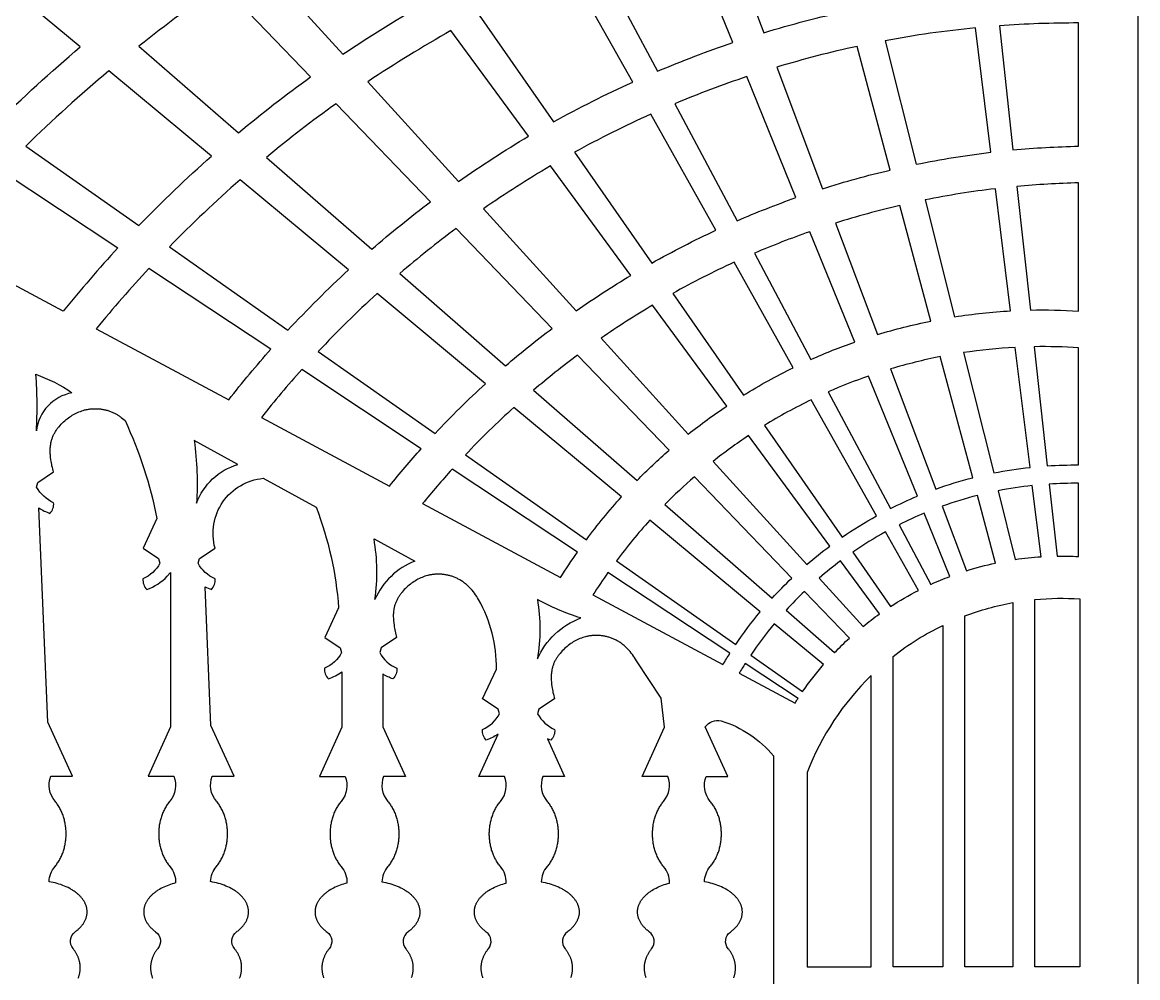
# Model space of a CAD drawing. Extents: x 101 to 2101, y 75 to 2087.
# Drawn here: x 485 to 1093, y 1091 to 1612 of the extents above; entities that cross this region are included whole.
import ezdxf

# ---------------------------------------------------------------- set-up
doc = ezdxf.new("R2010")
doc.units = 0
doc.layers.add('LAYER_01', color=7, linetype='CONTINUOUS')

msp = doc.modelspace()

# ---------------------------------------------------------------- linework, layer by layer
at = {"layer": 'LAYER_01'}
for points in [[(101.01, 1666.56, -0.19494), (1093.27, 2087.06), (1093.27, 75.37), (101.01, 75.37)], [(889.4, 1606.15, -0.020168), (935.17, 1618.06), (918.28, 1681.16, 0.019827), (865.89, 1668.48)], [(613.46, 1645.52), (659.97, 1594.4, -0.019757), (706.96, 1623.52), (667.15, 1677.7, 0.018755)], [(831.42, 1585.15, -0.018786), (872.62, 1600.78), (847.34, 1662.92, 0.018833), (799.13, 1645.69)], [(406.26, 1601.08), (470.37, 1556.08, -0.018362), (516.73, 1598.37), (458.16, 1647.01, 0.018019)], [(774.77, 1557.53, -0.020607), (817.95, 1579.26), (784.08, 1639.45, 0.02029), (734.31, 1615.69)], [(548.77, 1598.82), (603.03, 1551.54, -0.017751), (642.25, 1582.02), (593.88, 1632.36, 0.016842)], [(1025.22, 1542.26, -0.018144), (1061.06, 1544.31), (1061.06, 1611.46, 0.019089), (1017.84, 1609.9)], [(723.01, 1525.1, -0.019372), (761.19, 1549.73), (718.89, 1607.29, 0.019567), (673.57, 1579.45)], [(972.57, 1534.44, -0.020811), (1013.22, 1540.98), (1004.79, 1608.78, 0.021896), (955.68, 1601.8)], [(921.45, 1521.13, -0.019375), (958.4, 1531.33), (940.35, 1598.72, 0.020006), (896.47, 1587.39)], [(487.02, 1544.39), (548.76, 1501.06, -0.019566), (588.33, 1538.9), (532.36, 1585.39, 0.018315)], [(874.86, 1503.68, -0.017438), (906.98, 1516.28), (880.16, 1582.21, 0.018533), (840.87, 1567.43)], [(675.73, 1488.19, -0.017495), (707.66, 1513.96), (656.25, 1567.46, 0.017619), (618.31, 1538.23)], [(828.32, 1480.55, -0.019905), (863.36, 1498.53), (827.79, 1561.76, 0.020492), (786.25, 1541.02)], [(787.16, 1454.58, -0.017933), (816.91, 1473.91), (773.09, 1533.53, 0.019132), (736.58, 1510.18)], [(437.51, 1491.86, -0.015987), (473.67, 1531.1), (537.32, 1488.94, 0.016308), (507.49, 1454.39)], [(565.34, 1489.43), (630.02, 1444.03, -0.019853), (663.04, 1476.87), (603.91, 1525.97, 0.019545)], [(993.42, 1451.31, -0.024783), (1023.96, 1454.58), (1015.69, 1521.14, 0.020403), (977.44, 1515.02)], [(1061.06, 1454.47), (1061.06, 1524.31, 0.017764), (1027.39, 1522.37), (1034.74, 1455.01, -0.021234)], [(951.41, 1441.66, -0.024158), (980.45, 1448.98), (963.57, 1512, 0.019149), (928.52, 1502.39)], [(748.68, 1424.63, -0.016404), (773.96, 1444.98), (721.63, 1499.43, 0.017328), (690.96, 1474.92)], [(915.16, 1428.11, -0.02068), (938.98, 1437.59), (914.52, 1497.73, 0.017079), (884.3, 1485.98)], [(597.69, 1406.1, -0.015321), (620.68, 1433.73), (554.21, 1477.75, 0.016094), (525.45, 1444.78)], [(878.37, 1408.6, -0.025011), (905.51, 1423.59), (873.19, 1481.04, 0.019737), (839.79, 1464.06)], [(646.55, 1432.43), (710.22, 1387.74, -0.019514), (737.68, 1414.87), (678.57, 1463.97, 0.019838)], [(848.27, 1387.39, -0.020938), (869.23, 1402.72), (828.8, 1457.72, 0.017584), (800.73, 1439.66)], [(820.34, 1362.18, -0.019303), (837.75, 1378.6), (787.92, 1430.45, 0.016158), (763.92, 1411.34)], [(983.17, 1357.44, -0.02365), (1003.31, 1363.63), (985.64, 1429.62, 0.024118), (958.49, 1422.9)], [(1014.75, 1366.24, -0.022509), (1034.57, 1369.3), (1026.44, 1434.68, 0.024386), (998.3, 1431.82)], [(1044, 1370.12, -0.019152), (1061.06, 1370.59), (1061.06, 1434.43, 0.020822), (1036.92, 1435.04)], [(492.54, 1420, -0.067821), (512.25, 1409.92, 0.328716), (492.84, 1389.14, 0.036131)], [(685.43, 1359.13, -0.013455), (702.64, 1379.44), (637.52, 1422.57, 0.01503), (615.6, 1396.51)], [(958.5, 1346.85, -0.018098), (973.16, 1353.57), (946.53, 1419.04, 0.020318), (924.6, 1410.41)], [(932.17, 1331.26, -0.024748), (950.92, 1342.86), (915.33, 1406.13, 0.025091), (889.81, 1392.16)], [(792.7, 1329.85, -0.024412), (811.9, 1353.24), (753.22, 1401.97, 0.019482), (726.76, 1376.13)], [(912.89, 1316.36, -0.017921), (925.34, 1326.36), (881.08, 1386.58, 0.020581), (861.76, 1372.56)], [(578.89, 1383.87, -0.048827), (580.15, 1349.74, -0.2355), (602.7, 1370.86)], [(778.63, 1309.22, -0.013366), (787.79, 1323.04), (719.49, 1368.28, 0.013025), (703.38, 1349.52)], [(894.01, 1297.98, -0.017174), (904.71, 1308.93), (851.62, 1364.17, 0.019108), (835.44, 1349.02)], [(1040.62, 1320.6), (1035.8, 1359.38, 0.022133), (1017.18, 1356.53), (1026.56, 1319.11, -0.020598)], [(1045.08, 1360.17), (1049.36, 1320.94, -0.017042), (1061.06, 1320.7), (1061.06, 1360.59, 0.018775)], [(1015.75, 1317.16), (1005.89, 1353.97, 0.023599), (986.7, 1348.09), (999.93, 1312.97, -0.023847)], [(990.94, 1309.85), (976.93, 1344.3, 0.017731), (963.2, 1338.02), (980.54, 1305.52, -0.016416)], [(874.1, 1272.72, -0.024958), (887.47, 1290.49), (827.3, 1340.45, 0.024698), (809.08, 1318.36)], [(958.47, 1293.45, -0.025714), (973.76, 1302.25), (955.82, 1334.14, 0.02479), (937.88, 1323.05)], [(699.16, 1318.12, 0.201085), (677.4, 1297.3, 0.080037), (676.92, 1330.28)], [(943.57, 1282.63, -0.016327), (952.5, 1289.4), (931.26, 1318.3, 0.017537), (919.62, 1308.96)], [(867.17, 1261.82, -0.008088), (870.96, 1267.96), (804.47, 1312, 0.012675), (796.31, 1299.76)], [(928.02, 1268.35, -0.016481), (936.12, 1276.24), (911.64, 1301.72, 0.016941), (901.55, 1291.41)], [(765.99, 1297.35, -0.081767), (765.99, 1264.86, -0.201897), (789.65, 1287.22, -0.052731)], [(1025.25, 1295.59), (1025.25, 1097.19), (999.02, 1097.19), (999.02, 1288.32, -0.045876)], [(1061.77, 1297.61), (1061.77, 1097.19), (1037.25, 1097.19), (1037.25, 1297.25, -0.041331)], [(910.61, 1247.1, -0.027122), (922.02, 1261.79), (895.16, 1284.1, 0.025178), (882.28, 1266.98)], [(987.02, 1283.16), (987.02, 1097.19), (959.97, 1097.19), (959.97, 1266.3, -0.053778)], [(906.44, 1240.8, -0.004441), (908.09, 1243.36), (879.3, 1262.43, 0.00737), (875.99, 1257.1)], [(947.97, 1255.8, 0.107688), (913.07, 1203.01), (913.07, 1097.19), (947.97, 1097.19)]]:
    msp.add_lwpolyline(points, format="xyb", close=True, dxfattribs=at)
for points in [[(515.67, 1090.85), (515.81, 1091.21), (515.93, 1091.57), (516.05, 1091.93), (516.16, 1092.29), (516.26, 1092.65), (516.35, 1093.01), (516.43, 1093.37), (516.5, 1093.73), (516.56, 1094.09), (516.62, 1094.44), (516.66, 1094.8), (516.7, 1095.15), (516.73, 1095.5), (516.74, 1095.85), (516.76, 1096.19), (516.76, 1096.54), (516.76, 1096.86), (516.75, 1097.18), (516.73, 1097.5), (516.71, 1097.82), (516.67, 1098.15), (516.64, 1098.48), (516.59, 1098.81), (516.54, 1099.14), (516.48, 1099.47), (516.41, 1099.8), (516.33, 1100.13), (516.25, 1100.47), (516.15, 1100.8), (516.05, 1101.14), (515.94, 1101.47), (515.83, 1101.81), (515.7, 1102.14), (515.57, 1102.48), (515.43, 1102.81), (515.28, 1103.15), (515.12, 1103.48), (514.95, 1103.81), (514.77, 1104.14), (514.59, 1104.47), (514.4, 1104.8), (514.2, 1105.13), (513.99, 1105.45), (513.77, 1105.77), (513.54, 1106.09), (513.31, 1106.41), (513.07, 1106.72), (512.82, 1107.03, -0.431906), (513.98, 1116.16), (514.39, 1116.47), (514.79, 1116.78), (515.17, 1117.09), (515.54, 1117.41), (515.9, 1117.73), (516.25, 1118.06), (516.58, 1118.39), (516.9, 1118.72), (517.2, 1119.06), (517.49, 1119.4), (517.77, 1119.74), (518.04, 1120.09), (518.29, 1120.43), (518.52, 1120.78), (518.74, 1121.13), (518.95, 1121.48), (519.15, 1121.84), (519.33, 1122.19), (519.5, 1122.54), (519.65, 1122.89), (519.79, 1123.25), (519.92, 1123.6), (520.03, 1123.95), (520.13, 1124.3), (520.22, 1124.65), (520.3, 1125), (520.36, 1125.35), (520.41, 1125.69), (520.45, 1126.03), (520.48, 1126.37), (520.5, 1126.71), (520.5, 1127.05), (520.5, 1127.36), (520.49, 1127.67), (520.46, 1127.98), (520.43, 1128.29), (520.39, 1128.61), (520.33, 1128.93), (520.27, 1129.25), (520.19, 1129.57), (520.11, 1129.89), (520.01, 1130.21), (519.91, 1130.53), (519.79, 1130.86), (519.66, 1131.18), (519.52, 1131.5), (519.37, 1131.83), (519.2, 1132.15), (519.03, 1132.48), (518.84, 1132.8), (518.65, 1133.12), (518.44, 1133.44), (518.21, 1133.76), (517.98, 1134.08), (517.74, 1134.4), (517.48, 1134.71), (517.21, 1135.02), (516.93, 1135.33), (516.64, 1135.64), (516.34, 1135.94), (516.03, 1136.25), (515.7, 1136.54), (515.37, 1136.84), (515.02, 1137.13), (514.66, 1137.42), (514.3, 1137.7), (513.92, 1137.98), (513.53, 1138.25), (513.13, 1138.52), (512.73, 1138.78), (512.31, 1139.04), (511.88, 1139.3), (511.45, 1139.55), (511.01, 1139.79), (510.1, 1140.26), (509.16, 1140.7), (508.19, 1141.12), (507.2, 1141.51), (506.19, 1141.88), (505.16, 1142.22), (504.11, 1142.53), (503.05, 1142.81), (501.98, 1143.07), (500.9, 1143.3), (499.82, 1143.5, -0.169779), (503, 1151.81), (503.37, 1152.26), (503.73, 1152.72), (504.08, 1153.2), (504.42, 1153.69), (504.75, 1154.19), (505.07, 1154.7), (505.38, 1155.22), (505.68, 1155.75), (505.96, 1156.28), (506.23, 1156.83), (506.49, 1157.39), (506.74, 1157.95), (506.98, 1158.51), (507.2, 1159.09), (507.41, 1159.66), (507.61, 1160.24), (507.79, 1160.83), (507.96, 1161.42), (508.12, 1162.01), (508.26, 1162.6), (508.4, 1163.19), (508.52, 1163.78), (508.62, 1164.37), (508.72, 1164.96), (508.8, 1165.55), (508.87, 1166.14), (508.93, 1166.72), (508.98, 1167.3), (509.02, 1167.88), (509.05, 1168.45), (509.06, 1169.02), (509.07, 1169.59), (509.06, 1170.15), (509.05, 1170.72), (509.02, 1171.29), (508.98, 1171.87), (508.93, 1172.45), (508.87, 1173.03), (508.8, 1173.62), (508.72, 1174.21), (508.62, 1174.8), (508.52, 1175.39), (508.4, 1175.98), (508.26, 1176.57), (508.12, 1177.16), (507.96, 1177.75), (507.79, 1178.34), (507.61, 1178.93), (507.41, 1179.51), (507.2, 1180.08), (506.98, 1180.66), (506.74, 1181.22), (506.49, 1181.78), (506.23, 1182.34), (505.96, 1182.89), (505.68, 1183.42), (505.38, 1183.95), (505.07, 1184.47), (504.75, 1184.98), (504.42, 1185.48), (504.08, 1185.97), (503.73, 1186.45), (503.37, 1186.91), (503, 1187.36, -0.27505), (500.73, 1200.96), (512.58, 1200.96), (499.15, 1230.43), (494.2, 1347.16, 0.058751), (500.22, 1344.21, 0.221427), (502.26, 1350, -0.164884), (492.99, 1358.55), (493.71, 1361.05), (502.23, 1366.77), (501.99, 1367.59), (501.76, 1368.41), (501.55, 1369.23), (501.36, 1370.07), (501.19, 1370.9), (501.04, 1371.75), (500.9, 1372.59), (500.78, 1373.45), (500.62, 1374.73), (500.49, 1376.03), (500.45, 1376.67), (500.42, 1377.32), (500.4, 1377.97), (500.4, 1378.62), (500.41, 1379.26), (500.44, 1379.9), (500.49, 1380.54), (500.55, 1381.18), (500.64, 1381.81), (500.74, 1382.44), (500.8, 1382.75), (500.87, 1383.06), (500.94, 1383.37), (501.02, 1383.68), (501.14, 1384.1), (501.26, 1384.52), (501.4, 1384.94), (501.55, 1385.35), (501.71, 1385.76), (501.88, 1386.17), (502.06, 1386.57), (502.25, 1386.97), (502.45, 1387.37), (502.66, 1387.76), (502.87, 1388.15), (503.1, 1388.53), (503.33, 1388.91), (503.57, 1389.29), (503.82, 1389.66), (504.08, 1390.03), (504.34, 1390.4), (504.62, 1390.76), (504.9, 1391.11), (505.18, 1391.46), (505.77, 1392.15), (506.39, 1392.82), (507.03, 1393.47), (507.69, 1394.1), (508.36, 1394.71), (509.06, 1395.29), (509.71, 1395.81), (510.37, 1396.31), (511.05, 1396.79), (511.73, 1397.25), (512.43, 1397.68), (513.14, 1398.1), (513.86, 1398.49), (514.59, 1398.86), (515.33, 1399.2), (516.08, 1399.52), (516.84, 1399.82), (517.6, 1400.09), (518.38, 1400.33), (519.16, 1400.55), (519.56, 1400.65), (519.95, 1400.74), (520.35, 1400.82), (520.75, 1400.9), (521.21, 1400.98), (521.67, 1401.05), (522.13, 1401.11), (522.6, 1401.16), (523.06, 1401.2), (523.53, 1401.23), (524, 1401.25), (524.46, 1401.27), (524.93, 1401.27), (525.4, 1401.27), (525.87, 1401.25), (526.34, 1401.23), (526.81, 1401.2), (527.28, 1401.16), (527.75, 1401.11), (528.21, 1401.05), (528.68, 1400.98), (529.14, 1400.9), (529.61, 1400.81), (530.07, 1400.72), (530.52, 1400.61), (530.98, 1400.5), (531.43, 1400.38), (531.89, 1400.24), (532.33, 1400.1), (532.78, 1399.95), (533.22, 1399.8), (533.66, 1399.63), (534.09, 1399.45), (534.52, 1399.26), (534.95, 1399.07), (535.37, 1398.87), (535.77, 1398.67), (536.16, 1398.46), (536.54, 1398.24), (536.93, 1398.02), (537.31, 1397.78), (537.68, 1397.55), (538.05, 1397.3), (538.41, 1397.05), (538.77, 1396.79), (539.13, 1396.52), (539.83, 1395.97), (540.51, 1395.4), (541.17, 1394.8, -0.061264), (558.55, 1341.43), (550.99, 1325.3), (559.51, 1319.59), (560.24, 1317.09, -0.164884), (550.96, 1308.53, 0.221427), (553, 1302.75, 0.120178), (564.18, 1309.98), (566.02, 1311.92), (566.05, 1227.82), (553.82, 1200.99), (567.86, 1200.99, -0.27505), (565.59, 1187.39), (565.22, 1186.94), (564.86, 1186.48), (564.51, 1186), (564.17, 1185.51), (563.84, 1185.01), (563.52, 1184.5), (563.21, 1183.98), (562.91, 1183.45), (562.63, 1182.91), (562.36, 1182.37), (562.1, 1181.81), (561.85, 1181.25), (561.62, 1180.69), (561.39, 1180.11), (561.18, 1179.54), (560.99, 1178.95), (560.8, 1178.37), (560.63, 1177.78), (560.47, 1177.19), (560.33, 1176.6), (560.2, 1176.01), (560.08, 1175.42), (559.97, 1174.83), (559.87, 1174.24), (559.79, 1173.65), (559.72, 1173.06), (559.66, 1172.48), (559.61, 1171.9), (559.57, 1171.32), (559.55, 1170.75), (559.53, 1170.18), (559.53, 1169.61), (559.53, 1169.05), (559.55, 1168.48), (559.57, 1167.91), (559.61, 1167.33), (559.66, 1166.75), (559.72, 1166.17), (559.79, 1165.58), (559.87, 1164.99), (559.97, 1164.4), (560.08, 1163.81), (560.2, 1163.22), (560.33, 1162.63), (560.47, 1162.04), (560.63, 1161.45), (560.8, 1160.86), (560.99, 1160.27), (561.18, 1159.69), (561.39, 1159.11), (561.62, 1158.54), (561.85, 1157.97), (562.1, 1157.41), (562.36, 1156.86), (562.63, 1156.31), (562.91, 1155.77), (563.21, 1155.24), (563.52, 1154.72), (563.84, 1154.21), (564.17, 1153.72), (564.51, 1153.23), (564.86, 1152.75), (565.22, 1152.29), (565.59, 1151.84, -0.183026), (568.78, 1142.83), (567.82, 1142.58), (566.87, 1142.3), (565.93, 1142), (565.01, 1141.67), (564.1, 1141.33), (563.21, 1140.96), (562.35, 1140.57), (561.51, 1140.16), (560.69, 1139.73), (559.9, 1139.28), (559.14, 1138.82), (558.77, 1138.58), (558.41, 1138.34), (558.06, 1138.09), (557.71, 1137.84), (557.37, 1137.58), (557.05, 1137.33), (556.73, 1137.07), (556.42, 1136.8), (556.11, 1136.53), (555.82, 1136.26), (555.54, 1135.99), (555.26, 1135.72), (555, 1135.44), (554.74, 1135.16), (554.5, 1134.88), (554.26, 1134.59), (554.03, 1134.31), (553.81, 1134.02), (553.6, 1133.73), (553.41, 1133.44), (553.22, 1133.15), (553.04, 1132.86), (552.87, 1132.57), (552.71, 1132.28), (552.55, 1131.98), (552.41, 1131.69), (552.28, 1131.4), (552.16, 1131.1), (552.04, 1130.81), (551.94, 1130.52), (551.84, 1130.22), (551.76, 1129.93), (551.68, 1129.64), (551.61, 1129.35), (551.55, 1129.06), (551.5, 1128.77), (551.45, 1128.49), (551.42, 1128.2), (551.39, 1127.92), (551.37, 1127.64), (551.36, 1127.35), (551.35, 1127.08), (551.36, 1126.74), (551.38, 1126.4), (551.41, 1126.06), (551.44, 1125.72), (551.5, 1125.37), (551.56, 1125.03), (551.64, 1124.68), (551.73, 1124.33), (551.83, 1123.98), (551.94, 1123.63), (552.07, 1123.28), (552.21, 1122.92), (552.36, 1122.57), (552.53, 1122.22), (552.71, 1121.86), (552.91, 1121.51), (553.12, 1121.16), (553.34, 1120.81), (553.57, 1120.46), (553.82, 1120.12), (554.09, 1119.77), (554.37, 1119.43), (554.66, 1119.09), (554.96, 1118.75), (555.28, 1118.42), (555.61, 1118.09), (555.96, 1117.76), (556.32, 1117.44), (556.69, 1117.12), (557.07, 1116.8), (557.47, 1116.5), (557.88, 1116.19, -0.431906), (559.04, 1107.06), (558.79, 1106.75), (558.55, 1106.44), (558.32, 1106.12), (558.09, 1105.8), (557.87, 1105.48), (557.66, 1105.15), (557.46, 1104.83), (557.27, 1104.5), (557.09, 1104.17), (556.91, 1103.84), (556.74, 1103.51), (556.58, 1103.18), (556.43, 1102.84), (556.29, 1102.51), (556.16, 1102.17), (556.03, 1101.84), (555.92, 1101.5), (555.81, 1101.17), (555.71, 1100.83), (555.61, 1100.5), (555.53, 1100.16), (555.45, 1099.83), (555.38, 1099.5), (555.32, 1099.17), (555.27, 1098.83), (555.22, 1098.51), (555.18, 1098.18), (555.15, 1097.85), (555.13, 1097.53), (555.11, 1097.2), (555.1, 1096.88), (555.1, 1096.56), (555.1, 1096.22), (555.11, 1095.88), (555.13, 1095.53), (555.16, 1095.18), (555.2, 1094.82), (555.24, 1094.47), (555.3, 1094.12), (555.36, 1093.76), (555.43, 1093.4), (555.51, 1093.04), (555.6, 1092.68), (555.7, 1092.32), (555.81, 1091.96), (555.93, 1091.6), (556.05, 1091.24), (556.19, 1090.88)], [(603.67, 1090.88), (603.81, 1091.24), (603.94, 1091.6), (604.05, 1091.96), (604.16, 1092.32), (604.26, 1092.68), (604.35, 1093.04), (604.43, 1093.4), (604.5, 1093.76), (604.57, 1094.12), (604.62, 1094.47), (604.66, 1094.82), (604.7, 1095.18), (604.73, 1095.53), (604.75, 1095.88), (604.76, 1096.22), (604.76, 1096.56), (604.76, 1096.88), (604.75, 1097.2), (604.73, 1097.53), (604.71, 1097.85), (604.68, 1098.18), (604.64, 1098.51), (604.59, 1098.83), (604.54, 1099.17), (604.48, 1099.5), (604.41, 1099.83), (604.33, 1100.16), (604.25, 1100.5), (604.16, 1100.83), (604.06, 1101.17), (603.95, 1101.5), (603.83, 1101.84), (603.7, 1102.17), (603.57, 1102.51), (603.43, 1102.84), (603.28, 1103.18), (603.12, 1103.51), (602.95, 1103.84), (602.78, 1104.17), (602.59, 1104.5), (602.4, 1104.83), (602.2, 1105.15), (601.99, 1105.48), (601.77, 1105.8), (601.55, 1106.12), (601.31, 1106.44), (601.07, 1106.75), (600.82, 1107.06, -0.431906), (601.98, 1116.19), (602.39, 1116.5), (602.79, 1116.8), (603.17, 1117.12), (603.55, 1117.44), (603.9, 1117.76), (604.25, 1118.09), (604.58, 1118.42), (604.9, 1118.75), (605.21, 1119.09), (605.5, 1119.43), (605.77, 1119.77), (606.04, 1120.12), (606.29, 1120.46), (606.53, 1120.81), (606.75, 1121.16), (606.96, 1121.51), (607.15, 1121.86), (607.33, 1122.22), (607.5, 1122.57), (607.65, 1122.92), (607.79, 1123.28), (607.92, 1123.63), (608.04, 1123.98), (608.14, 1124.33), (608.23, 1124.68), (608.3, 1125.03), (608.37, 1125.37), (608.42, 1125.72), (608.46, 1126.06), (608.49, 1126.4), (608.5, 1126.74), (608.51, 1127.08), (608.5, 1127.38), (608.49, 1127.69), (608.47, 1128.01), (608.43, 1128.32), (608.39, 1128.64), (608.34, 1128.95), (608.27, 1129.27), (608.2, 1129.59), (608.11, 1129.92), (608.02, 1130.24), (607.91, 1130.56), (607.79, 1130.88), (607.66, 1131.21), (607.52, 1131.53), (607.37, 1131.86), (607.21, 1132.18), (607.03, 1132.5), (606.85, 1132.83), (606.65, 1133.15), (606.44, 1133.47), (606.22, 1133.79), (605.99, 1134.11), (605.74, 1134.42), (605.48, 1134.74), (605.22, 1135.05), (604.94, 1135.36), (604.65, 1135.67), (604.34, 1135.97), (604.03, 1136.27), (603.71, 1136.57), (603.37, 1136.87), (603.02, 1137.16), (602.67, 1137.44), (602.3, 1137.73), (601.92, 1138.01), (601.53, 1138.28), (601.14, 1138.55), (600.73, 1138.81), (600.31, 1139.07), (599.89, 1139.33), (599.45, 1139.57), (599.01, 1139.82), (598.1, 1140.29), (597.16, 1140.73), (596.2, 1141.15), (595.2, 1141.54), (594.19, 1141.91), (593.16, 1142.25), (592.11, 1142.56), (591.05, 1142.84), (589.98, 1143.1), (588.9, 1143.33), (587.82, 1143.53, -0.169779), (591, 1151.84), (591.37, 1152.29), (591.74, 1152.75), (592.09, 1153.23), (592.43, 1153.72), (592.76, 1154.21), (593.08, 1154.72), (593.39, 1155.24), (593.68, 1155.77), (593.97, 1156.31), (594.24, 1156.86), (594.5, 1157.41), (594.75, 1157.97), (594.98, 1158.54), (595.2, 1159.11), (595.41, 1159.69), (595.61, 1160.27), (595.79, 1160.86), (595.96, 1161.45), (596.12, 1162.04), (596.27, 1162.63), (596.4, 1163.22), (596.52, 1163.81), (596.63, 1164.4), (596.72, 1164.99), (596.81, 1165.58), (596.88, 1166.17), (596.94, 1166.75), (596.99, 1167.33), (597.02, 1167.91), (597.05, 1168.48), (597.06, 1169.05), (597.07, 1169.61), (597.06, 1170.18), (597.05, 1170.75), (597.02, 1171.32), (596.99, 1171.9), (596.94, 1172.48), (596.88, 1173.06), (596.81, 1173.65), (596.72, 1174.24), (596.63, 1174.83), (596.52, 1175.42), (596.4, 1176.01), (596.27, 1176.6), (596.12, 1177.19), (595.96, 1177.78), (595.79, 1178.37), (595.61, 1178.95), (595.41, 1179.54), (595.2, 1180.11), (594.98, 1180.69), (594.75, 1181.25), (594.5, 1181.81), (594.24, 1182.37), (593.97, 1182.91), (593.68, 1183.45), (593.39, 1183.98), (593.08, 1184.5), (592.76, 1185.01), (592.43, 1185.51), (592.09, 1186), (591.74, 1186.48), (591.37, 1186.94), (591, 1187.39, -0.27505), (588.74, 1200.99), (600.59, 1200.99), (588, 1228.61), (584.81, 1304.21, 0.032077), (588.24, 1302.75, 0.221427), (590.28, 1308.53, -0.164884), (581, 1317.09), (581.73, 1319.59), (590.25, 1325.3, -0.465933), (616.49, 1363.32), (645.33, 1347.55, -0.075237), (657.58, 1292.71), (650.02, 1276.59), (658.54, 1270.87), (659.26, 1268.37, -0.164884), (649.99, 1259.82, 0.221427), (652.03, 1254.03, 0.074571), (659.46, 1257.95), (659.46, 1227.71), (647.23, 1200.88), (661.27, 1200.88, -0.27505), (659, 1187.28), (658.63, 1186.83), (658.27, 1186.37), (657.92, 1185.89), (657.58, 1185.4), (657.24, 1184.9), (656.93, 1184.39), (656.62, 1183.87), (656.32, 1183.34), (656.04, 1182.8), (655.76, 1182.26), (655.5, 1181.7), (655.26, 1181.14), (655.02, 1180.58), (654.8, 1180), (654.59, 1179.43), (654.39, 1178.84), (654.21, 1178.26), (654.04, 1177.67), (653.88, 1177.08), (653.74, 1176.49), (653.6, 1175.9), (653.48, 1175.31), (653.38, 1174.72), (653.28, 1174.13), (653.2, 1173.54), (653.13, 1172.95), (653.07, 1172.37), (653.02, 1171.79), (652.98, 1171.21), (652.95, 1170.64), (652.94, 1170.07), (652.93, 1169.5), (652.94, 1168.94), (652.95, 1168.37), (652.98, 1167.8), (653.02, 1167.22), (653.07, 1166.64), (653.13, 1166.06), (653.2, 1165.47), (653.28, 1164.88), (653.38, 1164.29), (653.48, 1163.7), (653.6, 1163.11), (653.74, 1162.52), (653.88, 1161.93), (654.04, 1161.34), (654.21, 1160.75), (654.39, 1160.16), (654.59, 1159.58), (654.8, 1159.01), (655.02, 1158.43), (655.26, 1157.87), (655.5, 1157.3), (655.76, 1156.75), (656.04, 1156.2), (656.32, 1155.67), (656.62, 1155.14), (656.93, 1154.62), (657.24, 1154.11), (657.58, 1153.61), (657.92, 1153.12), (658.27, 1152.64), (658.63, 1152.18), (659, 1151.73, -0.183026), (662.18, 1142.72), (661.22, 1142.47), (660.27, 1142.19), (659.34, 1141.89), (658.41, 1141.56), (657.51, 1141.22), (656.62, 1140.85), (655.76, 1140.46), (654.91, 1140.05), (654.1, 1139.62), (653.31, 1139.17), (652.55, 1138.71), (652.18, 1138.47), (651.82, 1138.23), (651.46, 1137.98), (651.12, 1137.73), (650.78, 1137.47), (650.45, 1137.22), (650.13, 1136.96), (649.82, 1136.69), (649.52, 1136.42), (649.23, 1136.15), (648.94, 1135.88), (648.67, 1135.61), (648.4, 1135.33), (648.15, 1135.05), (647.9, 1134.77), (647.67, 1134.48), (647.44, 1134.2), (647.22, 1133.91), (647.01, 1133.62), (646.81, 1133.33), (646.62, 1133.04), (646.44, 1132.75), (646.27, 1132.46), (646.11, 1132.17), (645.96, 1131.87), (645.82, 1131.58), (645.69, 1131.29), (645.56, 1130.99), (645.45, 1130.7), (645.35, 1130.41), (645.25, 1130.11), (645.16, 1129.82), (645.08, 1129.53), (645.02, 1129.24), (644.96, 1128.95), (644.9, 1128.66), (644.86, 1128.38), (644.82, 1128.09), (644.8, 1127.81), (644.78, 1127.53), (644.77, 1127.25), (644.76, 1126.97), (644.77, 1126.63), (644.78, 1126.29), (644.81, 1125.95), (644.85, 1125.61), (644.9, 1125.26), (644.97, 1124.92), (645.04, 1124.57), (645.13, 1124.22), (645.23, 1123.87), (645.35, 1123.52), (645.48, 1123.17), (645.62, 1122.81), (645.77, 1122.46), (645.94, 1122.11), (646.12, 1121.76), (646.31, 1121.4), (646.52, 1121.05), (646.75, 1120.7), (646.98, 1120.35), (647.23, 1120.01), (647.5, 1119.66), (647.77, 1119.32), (648.06, 1118.98), (648.37, 1118.64), (648.69, 1118.31), (649.02, 1117.98), (649.37, 1117.65), (649.73, 1117.33), (650.1, 1117.01), (650.48, 1116.69), (650.88, 1116.39), (651.29, 1116.08, -0.431906), (652.45, 1106.95), (652.2, 1106.64), (651.96, 1106.33), (651.72, 1106.01), (651.5, 1105.69), (651.28, 1105.37), (651.07, 1105.05), (650.87, 1104.72), (650.68, 1104.39), (650.49, 1104.06), (650.32, 1103.73), (650.15, 1103.4), (649.99, 1103.07), (649.84, 1102.73), (649.7, 1102.4), (649.57, 1102.06), (649.44, 1101.73), (649.32, 1101.39), (649.21, 1101.06), (649.11, 1100.72), (649.02, 1100.39), (648.94, 1100.05), (648.86, 1099.72), (648.79, 1099.39), (648.73, 1099.06), (648.68, 1098.73), (648.63, 1098.4), (648.59, 1098.07), (648.56, 1097.74), (648.54, 1097.42), (648.52, 1097.09), (648.51, 1096.77), (648.51, 1096.46), (648.51, 1096.11), (648.52, 1095.77), (648.54, 1095.42), (648.57, 1095.07), (648.61, 1094.72), (648.65, 1094.36), (648.7, 1094.01), (648.77, 1093.65), (648.84, 1093.29), (648.92, 1092.93), (649.01, 1092.57), (649.11, 1092.21), (649.22, 1091.85), (649.33, 1091.49), (649.46, 1091.13)], [(736.31, 1091.13), (736.19, 1091.49), (736.07, 1091.85), (735.96, 1092.21), (735.86, 1092.57), (735.77, 1092.93), (735.69, 1093.29), (735.62, 1093.65), (735.56, 1094.01), (735.51, 1094.36), (735.46, 1094.72), (735.42, 1095.07), (735.4, 1095.42), (735.38, 1095.77), (735.36, 1096.11), (735.36, 1096.46), (735.36, 1096.77), (735.37, 1097.09), (735.39, 1097.42), (735.42, 1097.74), (735.45, 1098.07), (735.49, 1098.4), (735.53, 1098.73), (735.58, 1099.06), (735.65, 1099.39), (735.71, 1099.72), (735.79, 1100.05), (735.88, 1100.39), (735.97, 1100.72), (736.07, 1101.06), (736.18, 1101.39), (736.29, 1101.73), (736.42, 1102.06), (736.55, 1102.4), (736.7, 1102.73), (736.85, 1103.07), (737, 1103.4), (737.17, 1103.73), (737.35, 1104.06), (737.53, 1104.39), (737.72, 1104.72), (737.93, 1105.05), (738.13, 1105.37), (738.35, 1105.69), (738.58, 1106.01), (738.81, 1106.33), (739.06, 1106.64), (739.31, 1106.95, 0.431906), (738.14, 1116.08), (737.73, 1116.39), (737.34, 1116.69), (736.95, 1117.01), (736.58, 1117.33), (736.22, 1117.65), (735.88, 1117.98), (735.54, 1118.31), (735.22, 1118.64), (734.92, 1118.98), (734.63, 1119.32), (734.35, 1119.66), (734.09, 1120.01), (733.84, 1120.35), (733.6, 1120.7), (733.38, 1121.05), (733.17, 1121.4), (732.97, 1121.76), (732.79, 1122.11), (732.62, 1122.46), (732.47, 1122.81), (732.33, 1123.17), (732.2, 1123.52), (732.09, 1123.87), (731.99, 1124.22), (731.9, 1124.57), (731.82, 1124.92), (731.76, 1125.26), (731.71, 1125.61), (731.67, 1125.95), (731.64, 1126.29), (731.62, 1126.63), (731.62, 1126.97), (731.62, 1127.25), (731.63, 1127.53), (731.65, 1127.81), (731.68, 1128.09), (731.71, 1128.38), (731.76, 1128.66), (731.81, 1128.95), (731.87, 1129.24), (731.94, 1129.53), (732.02, 1129.82), (732.1, 1130.11), (732.2, 1130.41), (732.3, 1130.7), (732.42, 1130.99), (732.54, 1131.29), (732.67, 1131.58), (732.82, 1131.87), (732.97, 1132.17), (733.13, 1132.46), (733.3, 1132.75), (733.48, 1133.04), (733.67, 1133.33), (733.87, 1133.62), (734.07, 1133.91), (734.29, 1134.2), (734.52, 1134.48), (734.76, 1134.77), (735, 1135.05), (735.26, 1135.33), (735.52, 1135.61), (735.8, 1135.88), (736.08, 1136.15), (736.38, 1136.42), (736.68, 1136.69), (736.99, 1136.96), (737.31, 1137.22), (737.64, 1137.47), (737.97, 1137.73), (738.32, 1137.98), (738.67, 1138.23), (739.03, 1138.47), (739.4, 1138.71), (740.16, 1139.17), (740.95, 1139.62), (741.77, 1140.05), (742.61, 1140.46), (743.48, 1140.85), (744.36, 1141.22), (745.27, 1141.56), (746.19, 1141.89), (747.13, 1142.19), (748.08, 1142.47), (749.04, 1142.72, 0.183026), (745.85, 1151.73), (745.48, 1152.18), (745.12, 1152.64), (744.77, 1153.12), (744.43, 1153.61), (744.1, 1154.11), (743.78, 1154.62), (743.47, 1155.14), (743.18, 1155.67), (742.89, 1156.2), (742.62, 1156.75), (742.36, 1157.3), (742.11, 1157.87), (741.88, 1158.43), (741.65, 1159.01), (741.45, 1159.58), (741.25, 1160.16), (741.06, 1160.75), (740.89, 1161.34), (740.74, 1161.93), (740.59, 1162.52), (740.46, 1163.11), (740.34, 1163.7), (740.23, 1164.29), (740.13, 1164.88), (740.05, 1165.47), (739.98, 1166.06), (739.92, 1166.64), (739.87, 1167.22), (739.83, 1167.8), (739.81, 1168.37), (739.79, 1168.94), (739.79, 1169.5), (739.79, 1170.07), (739.81, 1170.64), (739.83, 1171.21), (739.87, 1171.79), (739.92, 1172.37), (739.98, 1172.95), (740.05, 1173.54), (740.13, 1174.13), (740.23, 1174.72), (740.34, 1175.31), (740.46, 1175.9), (740.59, 1176.49), (740.74, 1177.08), (740.89, 1177.67), (741.06, 1178.26), (741.25, 1178.84), (741.45, 1179.43), (741.65, 1180), (741.88, 1180.58), (742.11, 1181.14), (742.36, 1181.7), (742.62, 1182.26), (742.89, 1182.8), (743.18, 1183.34), (743.47, 1183.87), (743.78, 1184.39), (744.1, 1184.9), (744.43, 1185.4), (744.77, 1185.89), (745.12, 1186.37), (745.48, 1186.83), (745.85, 1187.28, 0.27505), (748.12, 1200.88), (734.09, 1200.88), (744.57, 1223.88, -0.063353), (738.12, 1220.66, -0.221427), (736.09, 1226.45, 0.164884), (745.36, 1235), (744.64, 1237.5), (736.12, 1243.22), (743.68, 1259.34, 0.130248), (733.94, 1297.23), (733.43, 1298.11), (732.89, 1298.98), (732.32, 1299.84), (731.72, 1300.67), (731.09, 1301.49), (730.43, 1302.29), (730.09, 1302.68), (729.74, 1303.06), (729.39, 1303.44), (729.03, 1303.82), (728.66, 1304.18), (728.29, 1304.54), (727.91, 1304.89), (727.53, 1305.23), (727.13, 1305.57), (726.74, 1305.9), (726.33, 1306.22), (725.92, 1306.53), (725.5, 1306.83), (725.08, 1307.13), (724.65, 1307.41), (724.21, 1307.69), (723.77, 1307.95), (723.32, 1308.21), (722.87, 1308.45), (722.41, 1308.69), (721.99, 1308.89), (721.56, 1309.08), (721.13, 1309.27), (720.7, 1309.45), (720.26, 1309.61), (719.82, 1309.77), (719.38, 1309.92), (718.93, 1310.06), (718.48, 1310.2), (718.02, 1310.32), (717.57, 1310.43), (717.11, 1310.54), (716.65, 1310.63), (716.18, 1310.72), (715.72, 1310.8), (715.25, 1310.87), (714.79, 1310.93), (714.32, 1310.98), (713.85, 1311.02), (713.38, 1311.05), (712.91, 1311.07), (712.44, 1311.09), (711.97, 1311.09), (711.51, 1311.09), (711.04, 1311.07), (710.57, 1311.05), (710.1, 1311.02), (709.64, 1310.97), (709.17, 1310.92), (708.71, 1310.86), (708.25, 1310.79), (707.79, 1310.72), (707.39, 1310.64), (707, 1310.56), (706.6, 1310.46), (706.2, 1310.37), (705.42, 1310.15), (704.64, 1309.91), (703.88, 1309.64), (703.12, 1309.34), (702.37, 1309.02), (701.63, 1308.68), (700.9, 1308.31), (700.18, 1307.92), (699.47, 1307.5), (698.78, 1307.07), (698.09, 1306.61), (697.41, 1306.13), (696.75, 1305.63), (696.1, 1305.11), (695.41, 1304.53), (694.73, 1303.92), (694.07, 1303.29), (693.43, 1302.64), (692.81, 1301.97), (692.22, 1301.28), (691.94, 1300.93), (691.66, 1300.58), (691.39, 1300.22), (691.12, 1299.85), (690.86, 1299.48), (690.61, 1299.11), (690.37, 1298.73), (690.14, 1298.35), (689.91, 1297.97), (689.7, 1297.58), (689.49, 1297.19), (689.29, 1296.79), (689.1, 1296.39), (688.92, 1295.99), (688.75, 1295.58), (688.59, 1295.17), (688.44, 1294.76), (688.3, 1294.34), (688.18, 1293.92), (688.06, 1293.5), (687.98, 1293.19), (687.91, 1292.88), (687.84, 1292.57), (687.78, 1292.26), (687.68, 1291.63), (687.59, 1291), (687.53, 1290.36), (687.48, 1289.72), (687.45, 1289.08), (687.44, 1288.43), (687.44, 1287.79), (687.46, 1287.14), (687.49, 1286.49), (687.54, 1285.85), (687.66, 1284.55), (687.82, 1283.27), (687.94, 1282.41), (688.08, 1281.57), (688.23, 1280.72), (688.4, 1279.89), (688.59, 1279.05), (688.8, 1278.23), (689.03, 1277.4), (689.27, 1276.59), (680.75, 1270.87), (680.03, 1268.37, 0.164884), (689.3, 1259.82, -0.221427), (687.27, 1254.03, -0.054093), (681.67, 1256.7), (681.67, 1227.92), (694, 1200.88), (682.14, 1200.88, 0.27505), (684.41, 1187.28), (684.78, 1186.83), (685.14, 1186.37), (685.49, 1185.89), (685.83, 1185.4), (686.17, 1184.9), (686.48, 1184.39), (686.79, 1183.87), (687.09, 1183.34), (687.37, 1182.8), (687.65, 1182.26), (687.91, 1181.7), (688.15, 1181.14), (688.39, 1180.58), (688.61, 1180), (688.82, 1179.43), (689.02, 1178.84), (689.2, 1178.26), (689.37, 1177.67), (689.53, 1177.08), (689.67, 1176.49), (689.81, 1175.9), (689.93, 1175.31), (690.03, 1174.72), (690.13, 1174.13), (690.21, 1173.54), (690.28, 1172.95), (690.34, 1172.37), (690.39, 1171.79), (690.43, 1171.21), (690.46, 1170.64), (690.47, 1170.07), (690.48, 1169.5), (690.47, 1168.94), (690.46, 1168.37), (690.43, 1167.8), (690.39, 1167.22), (690.34, 1166.64), (690.28, 1166.06), (690.21, 1165.47), (690.13, 1164.88), (690.03, 1164.29), (689.93, 1163.7), (689.81, 1163.11), (689.67, 1162.52), (689.53, 1161.93), (689.37, 1161.34), (689.2, 1160.75), (689.02, 1160.16), (688.82, 1159.58), (688.61, 1159.01), (688.39, 1158.43), (688.15, 1157.87), (687.91, 1157.3), (687.65, 1156.75), (687.37, 1156.2), (687.09, 1155.67), (686.79, 1155.14), (686.48, 1154.62), (686.17, 1154.11), (685.83, 1153.61), (685.49, 1153.12), (685.14, 1152.64), (684.78, 1152.18), (684.41, 1151.73, 0.169779), (681.23, 1143.42), (682.31, 1143.22), (683.39, 1142.99), (684.46, 1142.73), (685.52, 1142.45), (686.57, 1142.14), (687.6, 1141.8), (688.61, 1141.43), (689.6, 1141.04), (690.57, 1140.62), (691.51, 1140.18), (692.42, 1139.71), (692.86, 1139.47), (693.3, 1139.22), (693.72, 1138.96), (694.14, 1138.7), (694.54, 1138.44), (694.94, 1138.17), (695.33, 1137.9), (695.71, 1137.62), (696.07, 1137.34), (696.43, 1137.05), (696.78, 1136.76), (697.11, 1136.46), (697.44, 1136.16), (697.75, 1135.86), (698.05, 1135.56), (698.34, 1135.25), (698.62, 1134.94), (698.89, 1134.63), (699.15, 1134.31), (699.39, 1134), (699.63, 1133.68), (699.85, 1133.36), (700.06, 1133.04), (700.25, 1132.72), (700.44, 1132.39), (700.61, 1132.07), (700.78, 1131.75), (700.93, 1131.42), (701.07, 1131.1), (701.2, 1130.77), (701.32, 1130.45), (701.42, 1130.13), (701.52, 1129.81), (701.6, 1129.48), (701.68, 1129.16), (701.74, 1128.85), (701.8, 1128.53), (701.84, 1128.21), (701.87, 1127.9), (701.9, 1127.59), (701.91, 1127.27), (701.92, 1126.97), (701.91, 1126.63), (701.89, 1126.29), (701.87, 1125.95), (701.83, 1125.61), (701.77, 1125.26), (701.71, 1124.92), (701.63, 1124.57), (701.55, 1124.22), (701.44, 1123.87), (701.33, 1123.52), (701.2, 1123.17), (701.06, 1122.81), (700.91, 1122.46), (700.74, 1122.11), (700.56, 1121.76), (700.36, 1121.4), (700.15, 1121.05), (699.93, 1120.7), (699.7, 1120.35), (699.45, 1120.01), (699.18, 1119.66), (698.9, 1119.32), (698.61, 1118.98), (698.31, 1118.64), (697.99, 1118.31), (697.66, 1117.98), (697.31, 1117.65), (696.95, 1117.33), (696.58, 1117.01), (696.2, 1116.69), (695.8, 1116.39), (695.39, 1116.08, 0.431906), (694.23, 1106.95), (694.48, 1106.64), (694.72, 1106.33), (694.95, 1106.01), (695.18, 1105.69), (695.4, 1105.37), (695.61, 1105.05), (695.81, 1104.72), (696, 1104.39), (696.18, 1104.06), (696.36, 1103.73), (696.53, 1103.4), (696.69, 1103.07), (696.84, 1102.73), (696.98, 1102.4), (697.11, 1102.06), (697.24, 1101.73), (697.35, 1101.39), (697.46, 1101.06), (697.56, 1100.72), (697.66, 1100.39), (697.74, 1100.05), (697.82, 1099.72), (697.89, 1099.39), (697.95, 1099.06), (698, 1098.73), (698.05, 1098.4), (698.09, 1098.07), (698.12, 1097.74), (698.14, 1097.42), (698.16, 1097.09), (698.17, 1096.77), (698.17, 1096.46), (698.17, 1096.11), (698.16, 1095.77), (698.14, 1095.42), (698.11, 1095.07), (698.07, 1094.72), (698.03, 1094.36), (697.97, 1094.01), (697.91, 1093.65), (697.84, 1093.29), (697.76, 1092.93), (697.67, 1092.57), (697.57, 1092.21), (697.46, 1091.85), (697.34, 1091.49), (697.22, 1091.13)], [(825.29, 1091.13), (825.16, 1091.49), (825.04, 1091.85), (824.94, 1092.21), (824.84, 1092.57), (824.75, 1092.93), (824.67, 1093.29), (824.6, 1093.65), (824.53, 1094.01), (824.48, 1094.36), (824.43, 1094.72), (824.4, 1095.07), (824.37, 1095.42), (824.35, 1095.77), (824.34, 1096.11), (824.33, 1096.46), (824.34, 1096.77), (824.35, 1097.09), (824.36, 1097.42), (824.39, 1097.74), (824.42, 1098.07), (824.46, 1098.4), (824.5, 1098.73), (824.56, 1099.06), (824.62, 1099.39), (824.69, 1099.72), (824.76, 1100.05), (824.85, 1100.39), (824.94, 1100.72), (825.04, 1101.06), (825.15, 1101.39), (825.27, 1101.73), (825.39, 1102.06), (825.53, 1102.4), (825.67, 1102.73), (825.82, 1103.07), (825.98, 1103.4), (826.15, 1103.73), (826.32, 1104.06), (826.51, 1104.39), (826.7, 1104.72), (826.9, 1105.05), (827.11, 1105.37), (827.33, 1105.69), (827.55, 1106.01), (827.79, 1106.33), (828.03, 1106.64), (828.28, 1106.95, 0.431906), (827.11, 1116.08), (826.71, 1116.39), (826.31, 1116.69), (825.92, 1117.01), (825.55, 1117.33), (825.19, 1117.65), (824.85, 1117.98), (824.52, 1118.31), (824.2, 1118.64), (823.89, 1118.98), (823.6, 1119.32), (823.32, 1119.66), (823.06, 1120.01), (822.81, 1120.35), (822.57, 1120.7), (822.35, 1121.05), (822.14, 1121.4), (821.95, 1121.76), (821.77, 1122.11), (821.6, 1122.46), (821.44, 1122.81), (821.3, 1123.17), (821.18, 1123.52), (821.06, 1123.87), (820.96, 1124.22), (820.87, 1124.57), (820.8, 1124.92), (820.73, 1125.26), (820.68, 1125.61), (820.64, 1125.95), (820.61, 1126.29), (820.6, 1126.63), (820.59, 1126.97), (820.59, 1127.25), (820.61, 1127.53), (820.63, 1127.81), (820.65, 1128.09), (820.69, 1128.38), (820.73, 1128.66), (820.78, 1128.95), (820.84, 1129.24), (820.91, 1129.53), (820.99, 1129.82), (821.08, 1130.11), (821.17, 1130.41), (821.28, 1130.7), (821.39, 1130.99), (821.52, 1131.29), (821.65, 1131.58), (821.79, 1131.87), (821.94, 1132.17), (822.1, 1132.46), (822.27, 1132.75), (822.45, 1133.04), (822.64, 1133.33), (822.84, 1133.62), (823.05, 1133.91), (823.27, 1134.2), (823.49, 1134.48), (823.73, 1134.77), (823.98, 1135.05), (824.23, 1135.33), (824.5, 1135.61), (824.77, 1135.88), (825.06, 1136.15), (825.35, 1136.42), (825.65, 1136.69), (825.96, 1136.96), (826.28, 1137.22), (826.61, 1137.47), (826.95, 1137.73), (827.29, 1137.98), (827.65, 1138.23), (828.01, 1138.47), (828.38, 1138.71), (829.14, 1139.17), (829.93, 1139.62), (830.74, 1140.05), (831.58, 1140.46), (832.45, 1140.85), (833.34, 1141.22), (834.24, 1141.56), (835.16, 1141.89), (836.1, 1142.19), (837.05, 1142.47), (838.01, 1142.72, 0.183026), (834.83, 1151.73), (834.46, 1152.18), (834.1, 1152.64), (833.74, 1153.12), (833.4, 1153.61), (833.07, 1154.11), (832.75, 1154.62), (832.45, 1155.14), (832.15, 1155.67), (831.87, 1156.2), (831.59, 1156.75), (831.33, 1157.3), (831.09, 1157.87), (830.85, 1158.43), (830.63, 1159.01), (830.42, 1159.58), (830.22, 1160.16), (830.04, 1160.75), (829.87, 1161.34), (829.71, 1161.93), (829.56, 1162.52), (829.43, 1163.11), (829.31, 1163.7), (829.2, 1164.29), (829.11, 1164.88), (829.03, 1165.47), (828.95, 1166.06), (828.89, 1166.64), (828.85, 1167.22), (828.81, 1167.8), (828.78, 1168.37), (828.77, 1168.94), (828.76, 1169.5), (828.77, 1170.07), (828.78, 1170.64), (828.81, 1171.21), (828.85, 1171.79), (828.89, 1172.37), (828.95, 1172.95), (829.03, 1173.54), (829.11, 1174.13), (829.2, 1174.72), (829.31, 1175.31), (829.43, 1175.9), (829.56, 1176.49), (829.71, 1177.08), (829.87, 1177.67), (830.04, 1178.26), (830.22, 1178.84), (830.42, 1179.43), (830.63, 1180), (830.85, 1180.58), (831.09, 1181.14), (831.33, 1181.7), (831.59, 1182.26), (831.87, 1182.8), (832.15, 1183.34), (832.45, 1183.87), (832.75, 1184.39), (833.07, 1184.9), (833.4, 1185.4), (833.74, 1185.89), (834.1, 1186.37), (834.46, 1186.83), (834.83, 1187.28, 0.27505), (837.09, 1200.88), (823.06, 1200.88), (835.29, 1227.71), (833.41, 1243.6), (820.04, 1263.86), (819.53, 1264.74), (818.99, 1265.61), (818.42, 1266.47), (817.82, 1267.3), (817.19, 1268.12), (816.53, 1268.92), (816.19, 1269.31), (815.84, 1269.69), (815.49, 1270.07), (815.13, 1270.45), (814.76, 1270.81), (814.39, 1271.17), (814.01, 1271.52), (813.63, 1271.86), (813.23, 1272.2), (812.84, 1272.53), (812.43, 1272.85), (812.02, 1273.16), (811.6, 1273.46), (811.18, 1273.76), (810.75, 1274.04), (810.31, 1274.32), (809.87, 1274.58), (809.42, 1274.84), (808.97, 1275.08), (808.51, 1275.32), (808.09, 1275.52), (807.66, 1275.71), (807.23, 1275.9), (806.8, 1276.08), (806.36, 1276.24), (805.92, 1276.4), (805.48, 1276.55), (805.03, 1276.69), (804.58, 1276.83), (804.12, 1276.95), (803.67, 1277.06), (803.21, 1277.17), (802.75, 1277.26), (802.28, 1277.35), (801.82, 1277.43), (801.35, 1277.5), (800.89, 1277.56), (800.42, 1277.61), (799.95, 1277.65), (799.48, 1277.68), (799.01, 1277.7), (798.54, 1277.72), (798.07, 1277.72), (797.61, 1277.72), (797.14, 1277.7), (796.67, 1277.68), (796.2, 1277.65), (795.74, 1277.6), (795.27, 1277.55), (794.81, 1277.49), (794.35, 1277.42), (793.89, 1277.35), (793.49, 1277.27), (793.09, 1277.19), (792.7, 1277.09), (792.3, 1277), (791.52, 1276.78), (790.74, 1276.54), (789.98, 1276.27), (789.22, 1275.97), (788.47, 1275.65), (787.73, 1275.31), (787, 1274.94), (786.28, 1274.55), (785.57, 1274.13), (784.87, 1273.7), (784.19, 1273.24), (783.51, 1272.76), (782.85, 1272.26), (782.2, 1271.74), (781.51, 1271.16), (780.83, 1270.55), (780.17, 1269.92), (779.53, 1269.27), (778.91, 1268.6), (778.32, 1267.91), (778.04, 1267.56), (777.76, 1267.21), (777.49, 1266.85), (777.22, 1266.48), (776.96, 1266.11), (776.71, 1265.74), (776.47, 1265.36), (776.24, 1264.98), (776.01, 1264.6), (775.8, 1264.21), (775.59, 1263.82), (775.39, 1263.42), (775.2, 1263.02), (775.02, 1262.62), (774.85, 1262.21), (774.69, 1261.8), (774.54, 1261.39), (774.4, 1260.97), (774.28, 1260.55), (774.16, 1260.13), (774.08, 1259.82), (774.01, 1259.51), (773.94, 1259.2), (773.88, 1258.89), (773.78, 1258.26), (773.69, 1257.63), (773.63, 1256.99), (773.58, 1256.35), (773.55, 1255.71), (773.54, 1255.06), (773.54, 1254.42), (773.56, 1253.77), (773.59, 1253.12), (773.64, 1252.48), (773.76, 1251.18), (773.92, 1249.9), (774.04, 1249.04), (774.18, 1248.2), (774.33, 1247.35), (774.5, 1246.52), (774.69, 1245.68), (774.9, 1244.86), (775.13, 1244.03), (775.37, 1243.22), (766.85, 1237.5), (766.13, 1235, 0.164884), (775.4, 1226.45, -0.221427), (773.36, 1220.66), (771.5, 1221.39), (780.85, 1200.88), (769, 1200.88, 0.27505), (771.26, 1187.28), (771.64, 1186.83), (772, 1186.37), (772.35, 1185.89), (772.69, 1185.4), (773.02, 1184.9), (773.34, 1184.39), (773.65, 1183.87), (773.94, 1183.34), (774.23, 1182.8), (774.5, 1182.26), (774.76, 1181.7), (775.01, 1181.14), (775.24, 1180.58), (775.46, 1180), (775.67, 1179.43), (775.87, 1178.84), (776.05, 1178.26), (776.22, 1177.67), (776.38, 1177.08), (776.53, 1176.49), (776.66, 1175.9), (776.78, 1175.31), (776.89, 1174.72), (776.98, 1174.13), (777.07, 1173.54), (777.14, 1172.95), (777.2, 1172.37), (777.25, 1171.79), (777.28, 1171.21), (777.31, 1170.64), (777.33, 1170.07), (777.33, 1169.5), (777.33, 1168.94), (777.31, 1168.37), (777.28, 1167.8), (777.25, 1167.22), (777.2, 1166.64), (777.14, 1166.06), (777.07, 1165.47), (776.98, 1164.88), (776.89, 1164.29), (776.78, 1163.7), (776.66, 1163.11), (776.53, 1162.52), (776.38, 1161.93), (776.22, 1161.34), (776.05, 1160.75), (775.87, 1160.16), (775.67, 1159.58), (775.46, 1159.01), (775.24, 1158.43), (775.01, 1157.87), (774.76, 1157.3), (774.5, 1156.75), (774.23, 1156.2), (773.94, 1155.67), (773.65, 1155.14), (773.34, 1154.62), (773.02, 1154.11), (772.69, 1153.61), (772.35, 1153.12), (772, 1152.64), (771.64, 1152.18), (771.26, 1151.73, 0.169779), (768.08, 1143.42), (769.16, 1143.22), (770.24, 1142.99), (771.31, 1142.73), (772.37, 1142.45), (773.42, 1142.14), (774.45, 1141.8), (775.47, 1141.43), (776.46, 1141.04), (777.42, 1140.62), (778.36, 1140.18), (779.27, 1139.71), (779.72, 1139.47), (780.15, 1139.22), (780.58, 1138.96), (780.99, 1138.7), (781.4, 1138.44), (781.8, 1138.17), (782.18, 1137.9), (782.56, 1137.62), (782.93, 1137.34), (783.29, 1137.05), (783.63, 1136.76), (783.97, 1136.46), (784.29, 1136.16), (784.61, 1135.86), (784.91, 1135.56), (785.2, 1135.25), (785.48, 1134.94), (785.75, 1134.63), (786, 1134.31), (786.25, 1134), (786.48, 1133.68), (786.7, 1133.36), (786.91, 1133.04), (787.11, 1132.72), (787.29, 1132.39), (787.47, 1132.07), (787.63, 1131.75), (787.78, 1131.42), (787.92, 1131.1), (788.05, 1130.77), (788.17, 1130.45), (788.28, 1130.13), (788.37, 1129.81), (788.46, 1129.48), (788.53, 1129.16), (788.6, 1128.85), (788.65, 1128.53), (788.69, 1128.21), (788.73, 1127.9), (788.75, 1127.59), (788.77, 1127.27), (788.77, 1126.97), (788.76, 1126.63), (788.75, 1126.29), (788.72, 1125.95), (788.68, 1125.61), (788.63, 1125.26), (788.56, 1124.92), (788.49, 1124.57), (788.4, 1124.22), (788.3, 1123.87), (788.18, 1123.52), (788.06, 1123.17), (787.92, 1122.81), (787.76, 1122.46), (787.59, 1122.11), (787.41, 1121.76), (787.22, 1121.4), (787.01, 1121.05), (786.79, 1120.7), (786.55, 1120.35), (786.3, 1120.01), (786.04, 1119.66), (785.76, 1119.32), (785.47, 1118.98), (785.16, 1118.64), (784.84, 1118.31), (784.51, 1117.98), (784.17, 1117.65), (783.81, 1117.33), (783.44, 1117.01), (783.05, 1116.69), (782.65, 1116.39), (782.25, 1116.08, 0.431906), (781.08, 1106.95), (781.33, 1106.64), (781.57, 1106.33), (781.81, 1106.01), (782.03, 1105.69), (782.25, 1105.37), (782.46, 1105.05), (782.66, 1104.72), (782.85, 1104.39), (783.04, 1104.06), (783.21, 1103.73), (783.38, 1103.4), (783.54, 1103.07), (783.69, 1102.73), (783.83, 1102.4), (783.97, 1102.06), (784.09, 1101.73), (784.21, 1101.39), (784.32, 1101.06), (784.42, 1100.72), (784.51, 1100.39), (784.6, 1100.05), (784.67, 1099.72), (784.74, 1099.39), (784.8, 1099.06), (784.86, 1098.73), (784.9, 1098.4), (784.94, 1098.07), (784.97, 1097.74), (785, 1097.42), (785.01, 1097.09), (785.02, 1096.77), (785.03, 1096.46), (785.02, 1096.11), (785.01, 1095.77), (784.99, 1095.42), (784.96, 1095.07), (784.93, 1094.72), (784.88, 1094.36), (784.83, 1094.01), (784.76, 1093.65), (784.69, 1093.29), (784.61, 1092.93), (784.52, 1092.57), (784.42, 1092.21), (784.32, 1091.85), (784.2, 1091.49), (784.07, 1091.13)], [(873.05, 1091.13), (873.17, 1091.49), (873.29, 1091.85), (873.4, 1092.21), (873.5, 1092.57), (873.59, 1092.93), (873.67, 1093.29), (873.74, 1093.65), (873.8, 1094.01), (873.85, 1094.36), (873.9, 1094.72), (873.94, 1095.07), (873.96, 1095.42), (873.98, 1095.77), (874, 1096.11), (874, 1096.46), (874, 1096.77), (873.99, 1097.09), (873.97, 1097.42), (873.95, 1097.74), (873.91, 1098.07), (873.88, 1098.4), (873.83, 1098.73), (873.78, 1099.06), (873.71, 1099.39), (873.65, 1099.72), (873.57, 1100.05), (873.48, 1100.39), (873.39, 1100.72), (873.29, 1101.06), (873.18, 1101.39), (873.07, 1101.73), (872.94, 1102.06), (872.81, 1102.4), (872.66, 1102.73), (872.51, 1103.07), (872.36, 1103.4), (872.19, 1103.73), (872.01, 1104.06), (871.83, 1104.39), (871.64, 1104.72), (871.43, 1105.05), (871.23, 1105.37), (871.01, 1105.69), (870.78, 1106.01), (870.55, 1106.33), (870.3, 1106.64), (870.05, 1106.95, -0.431906), (871.22, 1116.08), (871.63, 1116.39), (872.03, 1116.69), (872.41, 1117.01), (872.78, 1117.33), (873.14, 1117.65), (873.48, 1117.98), (873.82, 1118.31), (874.14, 1118.64), (874.44, 1118.98), (874.73, 1119.32), (875.01, 1119.66), (875.27, 1120.01), (875.52, 1120.35), (875.76, 1120.7), (875.98, 1121.05), (876.19, 1121.4), (876.39, 1121.76), (876.57, 1122.11), (876.74, 1122.46), (876.89, 1122.81), (877.03, 1123.17), (877.16, 1123.52), (877.27, 1123.87), (877.37, 1124.22), (877.46, 1124.57), (877.54, 1124.92), (877.6, 1125.26), (877.65, 1125.61), (877.69, 1125.95), (877.72, 1126.29), (877.74, 1126.63), (877.74, 1126.97), (877.74, 1127.27), (877.72, 1127.59), (877.7, 1127.9), (877.67, 1128.21), (877.62, 1128.53), (877.57, 1128.85), (877.51, 1129.16), (877.43, 1129.48), (877.35, 1129.81), (877.25, 1130.13), (877.15, 1130.45), (877.03, 1130.77), (876.9, 1131.1), (876.76, 1131.42), (876.61, 1131.75), (876.44, 1132.07), (876.27, 1132.39), (876.08, 1132.72), (875.88, 1133.04), (875.67, 1133.36), (875.45, 1133.68), (875.22, 1134), (874.98, 1134.31), (874.72, 1134.63), (874.45, 1134.94), (874.17, 1135.25), (873.88, 1135.56), (873.58, 1135.86), (873.27, 1136.16), (872.94, 1136.46), (872.61, 1136.76), (872.26, 1137.05), (871.9, 1137.34), (871.54, 1137.62), (871.16, 1137.9), (870.77, 1138.17), (870.37, 1138.44), (869.97, 1138.7), (869.55, 1138.96), (869.12, 1139.22), (868.69, 1139.47), (868.25, 1139.71), (867.34, 1140.18), (866.4, 1140.62), (865.43, 1141.04), (864.44, 1141.43), (863.43, 1141.8), (862.39, 1142.14), (861.35, 1142.45), (860.29, 1142.73), (859.22, 1142.99), (858.14, 1143.22), (857.06, 1143.42, -0.169779), (860.24, 1151.73), (860.61, 1152.18), (860.97, 1152.64), (861.32, 1153.12), (861.66, 1153.61), (861.99, 1154.11), (862.31, 1154.62), (862.62, 1155.14), (862.92, 1155.67), (863.2, 1156.2), (863.47, 1156.75), (863.73, 1157.3), (863.98, 1157.87), (864.22, 1158.43), (864.44, 1159.01), (864.65, 1159.58), (864.84, 1160.16), (865.03, 1160.75), (865.2, 1161.34), (865.36, 1161.93), (865.5, 1162.52), (865.63, 1163.11), (865.76, 1163.7), (865.86, 1164.29), (865.96, 1164.88), (866.04, 1165.47), (866.11, 1166.06), (866.17, 1166.64), (866.22, 1167.22), (866.26, 1167.8), (866.28, 1168.37), (866.3, 1168.94), (866.31, 1169.5), (866.3, 1170.07), (866.28, 1170.64), (866.26, 1171.21), (866.22, 1171.79), (866.17, 1172.37), (866.11, 1172.95), (866.04, 1173.54), (865.96, 1174.13), (865.86, 1174.72), (865.76, 1175.31), (865.63, 1175.9), (865.5, 1176.49), (865.36, 1177.08), (865.2, 1177.67), (865.03, 1178.26), (864.84, 1178.84), (864.65, 1179.43), (864.44, 1180), (864.22, 1180.58), (863.98, 1181.14), (863.73, 1181.7), (863.47, 1182.26), (863.2, 1182.8), (862.92, 1183.34), (862.62, 1183.87), (862.31, 1184.39), (861.99, 1184.9), (861.66, 1185.4), (861.32, 1185.89), (860.97, 1186.37), (860.61, 1186.83), (860.24, 1187.28, -0.27505), (857.97, 1200.88), (869.82, 1200.88), (857.5, 1227.92, -0.28955), (866.18, 1231.21, -0.141746), (894.77, 1212.08), (894.77, 1017.57)]]:
    msp.add_lwpolyline(points, format="xyb", dxfattribs=at)

doc.saveas('drawing.dxf')
